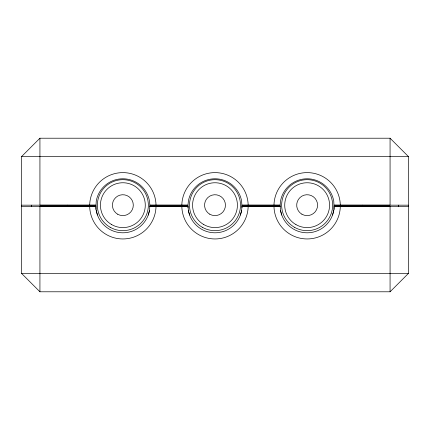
<?xml version="1.0" encoding="UTF-8"?>
<svg xmlns="http://www.w3.org/2000/svg" width="430" height="430" viewBox="0 0 430 430"><rect width="100%" height="100%" fill="white"/><g stroke="black" fill="none" stroke-linecap="round" stroke-linejoin="round"><path stroke-width="0.64" d="M148.253 215.032L149.473 210.48L149.833 206.4L188.023 206.4L188.383 210.48L189.603 215.032M240.397 215.032L241.617 210.48L241.977 206.4L280.166 206.4L280.527 210.48L281.747 215.032M332.54 215.032L333.761 210.48L334.115 206.4L408.5 206.4M21.5 156.644L39.931 138.213L390.069 138.213L408.5 156.644L408.5 273.356L390.069 291.787L39.931 291.787L21.5 273.356L21.5 156.644L408.5 156.644M39.931 291.787L39.931 206.4L95.885 206.4L96.239 210.48L97.459 215.032M149.833 206.4L188.023 206.4M241.977 206.4L280.166 206.4M242.031 207.631L241.617 201.095A27.031 27.031 0 0 0 188.383 201.095L187.969 205.169L149.887 205.169L149.473 201.095A27.031 27.031 0 0 0 96.239 201.095L95.831 209.469M280.113 206.4L280.113 205.169L242.031 205.169L280.113 205.169L280.527 201.095A27.031 27.031 0 0 1 333.761 201.095L334.169 209.469M390.069 138.213L390.069 205.169L334.169 205.169L408.5 205.169M21.5 205.169L95.831 205.169L39.931 205.169L39.931 138.213M334.115 206.4L390.069 206.4L390.069 291.787M21.5 206.4L95.885 206.4M21.5 273.356L408.5 273.356M398.669 205.169L398.669 206.486M362.431 205.169L362.431 206.4M187.969 207.631L187.969 205.169L149.887 205.169L149.887 206.4M67.569 205.169L67.569 206.4M31.331 205.169L31.331 206.486M149.473 210.48A27.031 27.031 0 0 1 96.239 210.48M333.761 210.48A27.031 27.031 0 0 1 280.527 210.48M241.617 210.48A27.031 27.031 0 0 1 188.383 210.48M156.02 206.54A33.169 33.169 0 0 1 122.856 238.956A33.169 33.169 0 0 1 89.693 206.54M89.693 205.029A33.169 33.169 0 0 1 122.856 172.613A33.169 33.169 0 0 1 156.02 205.029M340.307 206.54A33.169 33.169 0 0 1 307.144 238.956A33.169 33.169 0 0 1 273.98 206.54M273.98 205.029A33.169 33.169 0 0 1 307.144 172.613A33.169 33.169 0 0 1 340.307 205.029M248.164 206.54A33.169 33.169 0 0 1 215 238.956A33.169 33.169 0 0 1 181.836 206.54M181.836 205.029A33.169 33.169 0 0 1 215 172.613A33.169 33.169 0 0 1 248.164 205.029M294.394 227.25A25.494 25.494 0 0 0 332.637 205.169A25.494 25.494 0 0 0 294.394 183.094A25.494 25.494 0 0 0 294.394 227.25M301.919 214.215A10.444 10.444 0 0 0 317.587 205.169A10.444 10.444 0 0 0 301.919 196.128A10.444 10.444 0 0 0 301.919 214.215M295.931 224.589A22.419 22.419 0 0 0 329.563 205.169A22.419 22.419 0 0 0 295.931 185.755A22.419 22.419 0 0 0 295.931 224.589M202.256 227.25A25.494 25.494 0 0 0 240.494 205.169A25.494 25.494 0 0 0 202.256 183.094A25.494 25.494 0 0 0 202.256 227.25M209.781 214.215A10.444 10.444 0 0 0 225.444 205.169A10.444 10.444 0 0 0 209.781 196.128A10.444 10.444 0 0 0 209.781 214.215M203.788 224.589A22.419 22.419 0 0 0 237.419 205.169A22.419 22.419 0 0 0 203.788 185.755A22.419 22.419 0 0 0 203.788 224.589M110.112 227.25A25.494 25.494 0 0 0 148.35 205.169A25.494 25.494 0 0 0 110.112 183.094A25.494 25.494 0 0 0 110.112 227.25M117.637 214.215A10.444 10.444 0 0 0 133.3 205.169A10.444 10.444 0 0 0 117.637 196.128A10.444 10.444 0 0 0 117.637 214.215M111.644 224.589A22.419 22.419 0 0 0 145.281 205.169A22.419 22.419 0 0 0 111.644 185.755A22.419 22.419 0 0 0 111.644 224.589"/></g></svg>
